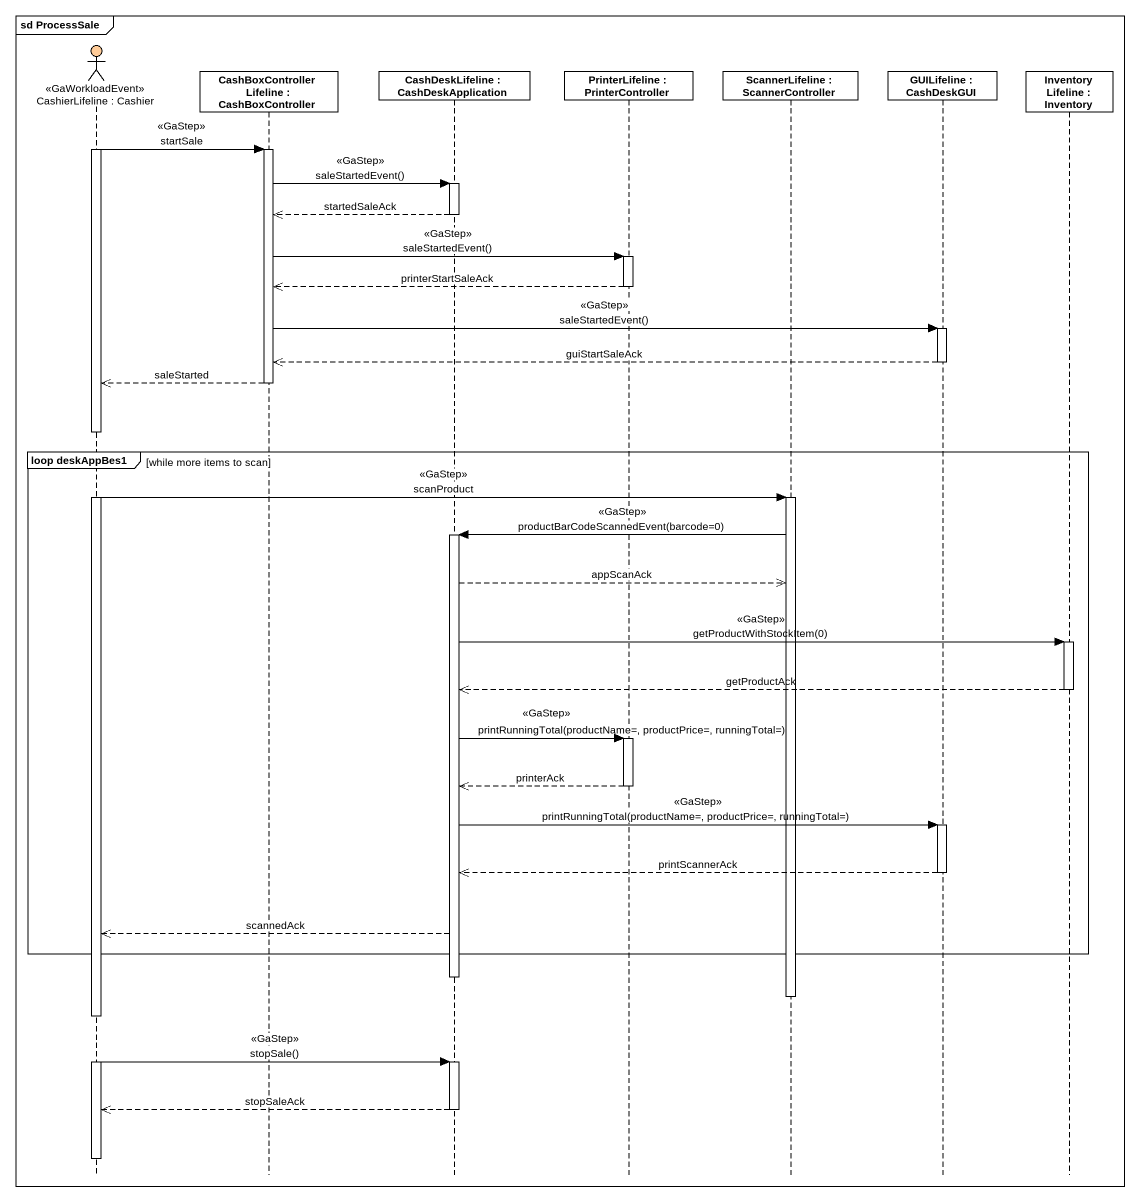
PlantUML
@startuml
mainframe sd ProcessSale
hide footbox
actor "CashierLifeline : Cashier" as CashierLifeline <<GaWorkloadEvent>> #FFCC99
participant "CashBoxControllerLifeline : CashBoxController" as CashBoxControllerLifeline
participant "CashDeskLifeline : CashDeskApplication" as CashDeskLifeline
participant "PrinterLifeline : PrinterController" as PrinterLifeline
participant "ScannerLifeline : ScannerController" as ScannerLifeline
participant "GUILifeline : CashDeskGUI" as GUILifeline
participant "InventoryLifeline : Inventory" as InventoryLifeline

activate CashierLifeline
CashierLifeline -> CashBoxControllerLifeline : startSale\n<<GaStep>>
activate CashBoxControllerLifeline
CashBoxControllerLifeline -> CashDeskLifeline : saleStartedEvent()\n<<GaStep>>
activate CashDeskLifeline
CashDeskLifeline -->> CashBoxControllerLifeline : startedSaleAck
deactivate CashDeskLifeline
CashBoxControllerLifeline -> PrinterLifeline : saleStartedEvent()\n<<GaStep>>
activate PrinterLifeline
PrinterLifeline -->> CashBoxControllerLifeline : printerStartSaleAck
deactivate PrinterLifeline
CashBoxControllerLifeline -> GUILifeline : saleStartedEvent()\n<<GaStep>>
activate GUILifeline
GUILifeline -->> CashBoxControllerLifeline : guiStartSaleAck
deactivate GUILifeline
CashBoxControllerLifeline -->> CashierLifeline : saleStarted
deactivate CashBoxControllerLifeline
group loop deskAppBes1 [while more items to scan]
  CashierLifeline -> ScannerLifeline : scanProduct\n<<GaStep>>
  activate ScannerLifeline
  ScannerLifeline -> CashDeskLifeline : productBarCodeScannedEvent(barcode=0)\n<<GaStep>>
  activate CashDeskLifeline
  CashDeskLifeline -->> ScannerLifeline : appScanAck
  CashDeskLifeline -> InventoryLifeline : getProductWithStockItem(0)\n<<GaStep>>
  activate InventoryLifeline
  InventoryLifeline -->> CashDeskLifeline : getProductAck
  deactivate InventoryLifeline
  CashDeskLifeline -> PrinterLifeline : printRunningTotal(productName=, productPrice=, runningTotal=)\n<<GaStep>>
  activate PrinterLifeline
  PrinterLifeline -->> CashDeskLifeline : printerAck
  deactivate PrinterLifeline
  CashDeskLifeline -> GUILifeline : printRunningTotal(productName=, productPrice=, runningTotal=)\n<<GaStep>>
  activate GUILifeline
  GUILifeline -->> CashDeskLifeline : printScannerAck
  deactivate GUILifeline
  CashDeskLifeline -->> CashierLifeline : scannedAck
end
deactivate CashDeskLifeline
deactivate ScannerLifeline
CashierLifeline -> CashDeskLifeline : stopSale()\n<<GaStep>>
activate CashDeskLifeline
CashDeskLifeline -->> CashierLifeline : stopSaleAck
deactivate CashDeskLifeline
deactivate CashierLifeline
@enduml
